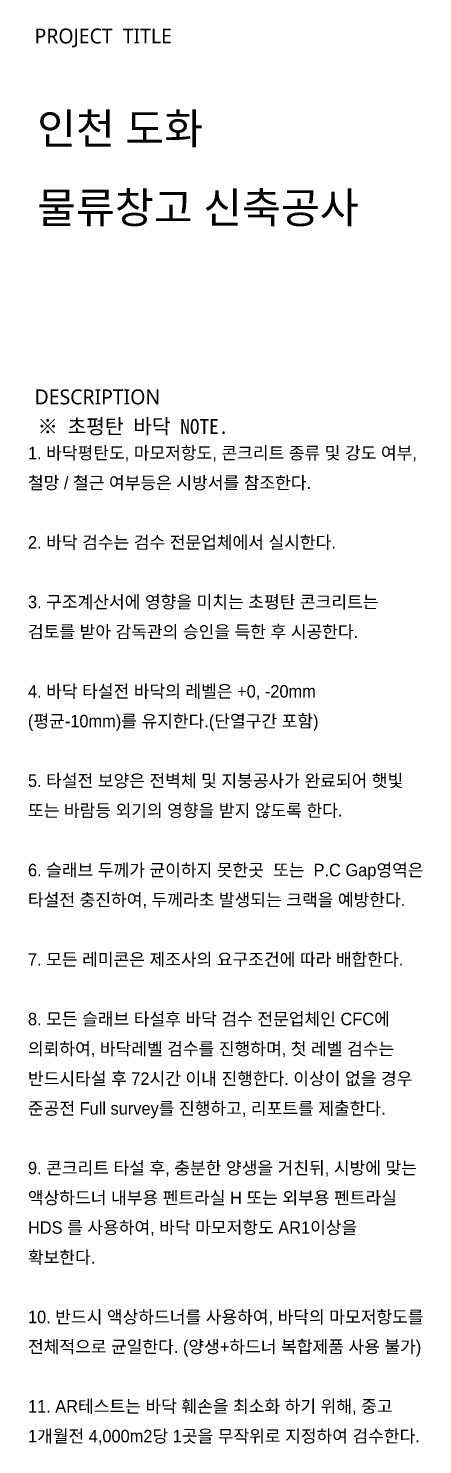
# Model space of a CAD drawing. Header units: millimetres. Extents: x 1364877 to 2662909, y 234189 to 1399913.
# Drawn here: x 2629826 to 2662909, y 390034 to 508913 of the extents above; entities that cross this region are included whole.
import ezdxf

# ---------------------------------------------------------------- set-up
doc = ezdxf.new("R2010")
doc.units = ezdxf.units.MM
doc.header["$LTSCALE"] = 5
doc.header["$MEASUREMENT"] = 0
for name, color, linetype, lineweight in [('A-MKXX-NAME', 3, 'CONTINUOUS', 25), ('FORM(미추홀)$0$A-BORD-TEXT', 3, 'CONTINUOUS', 25), ('문자 참고', 3, 'CONTINUOUS', 13)]:
    doc.layers.add(name, color=color, linetype=linetype, lineweight=lineweight)
doc.styles.add('FORM(미추홀)$0$맑은고딕', font='malgun.ttf')
doc.styles.add('돋움_14', font='', dxfattribs={"height": 2.5})
doc.styles.add('맑은고딕', font='')
doc.styles.get('돋움_14').set_extended_font_data('Dotum')
doc.styles.get('맑은고딕').set_extended_font_data('DotumChe')

msp = doc.modelspace()

# ---------------------------------------------------------------- texts
at = {"layer": 'A-MKXX-NAME', "style": '맑은고딕'}
msp.add_text('※ 초평탄 바닥 NOTE.', height=1250, dxfattribs=at).set_placement((2630601.208368917, 474873.9509034138))
at = {"layer": 'FORM(미추홀)$0$A-BORD-TEXT', "style": 'FORM(미추홀)$0$맑은고딕'}
for s, height, p in [('PROJECT  TITLE', 1250, (2630348.855145881, 507643.9188253772)), ('인천 도화', 2600, (2630561.695280159, 499193.3755167462)), ('물류창고 신축공사', 2600, (2630561.695280159, 492558.2456333269)), ('DESCRIPTION', 1250, (2630351.208368922, 477351.7013118309))]:
    msp.add_text(s, height=height, dxfattribs=at).set_placement(p)
at = {"layer": '문자 참고', "insert": (2629794.67383688, 473795.6864424744), "char_height": 1050, "width": 33375.1512144493, "attachment_point": 1, "line_spacing_factor": 1.428571428571428, "style": '돋움_14'}
msp.add_mtext('1. 바닥평탄도, 마모저항도, 콘크리트 종류 및 강도 여부, 철망 / 철근 여부등은 시방서를 참조한다.\\P\\P2. 바닥 검수는 검수 전문업체에서 실시한다.\\P\\P3. 구조계산서에 영향을 미치는 초평탄 콘크리트는 검토를 받아 감독관의 승인을 득한 후 시공한다.\\P\\P4. 바닥 타설전 바닥의 레벨은 +0, -20mm (평균-10mm)를 유지한다.(단열구간 포함)\\P\\P5. 타설전 보양은 전벽체 및 지붕공사가 완료되어 햇빛 또는 바람등 외기의 영향을 받지 않도록 한다.\\P\\P6. 슬래브 두께가 균이하지 못한곳  또는  P.C Gap영역은 타설전 충진하여, 두께라초 발생되는 크랙을 예방한다.\\P\\P7. 모든 레미콘은 제조사의 요구조건에 따라 배합한다.\\P\\P8. 모든 슬래브 타설후 바닥 검수 전문업체인 CFC에 의뢰하여, 바닥레벨 검수를 진행하며, 첫 레벨 검수는 반드시타설 후 72시간 이내 진행한다. 이상이 없을 경우 준공전 Full survey를 진행하고, 리포트를 제출한다.\\P\\P9. 콘크리트 타설 후, 충분한 양생을 거친뒤, 시방에 맞는 액상하드너 내부용 펜트라실 H 또는 외부용 펜트라실 HDS 를 사용하여, 바닥 마모저항도 AR1이상을 확보한다.\\P\\P10. 반드시 액상하드너를 사용하여, 바닥의 마모저항도를 전체적으로 균일한다. (양생+하드너 복합제품 사용 불가)\\P\\P11. AR테스트는 바닥 훼손을 최소화 하기 위해, 중고 1개월전 4,000m2당 1곳을 무작위로 지정하여 검수한다.', dxfattribs=at)

doc.saveas('drawing.dxf')
